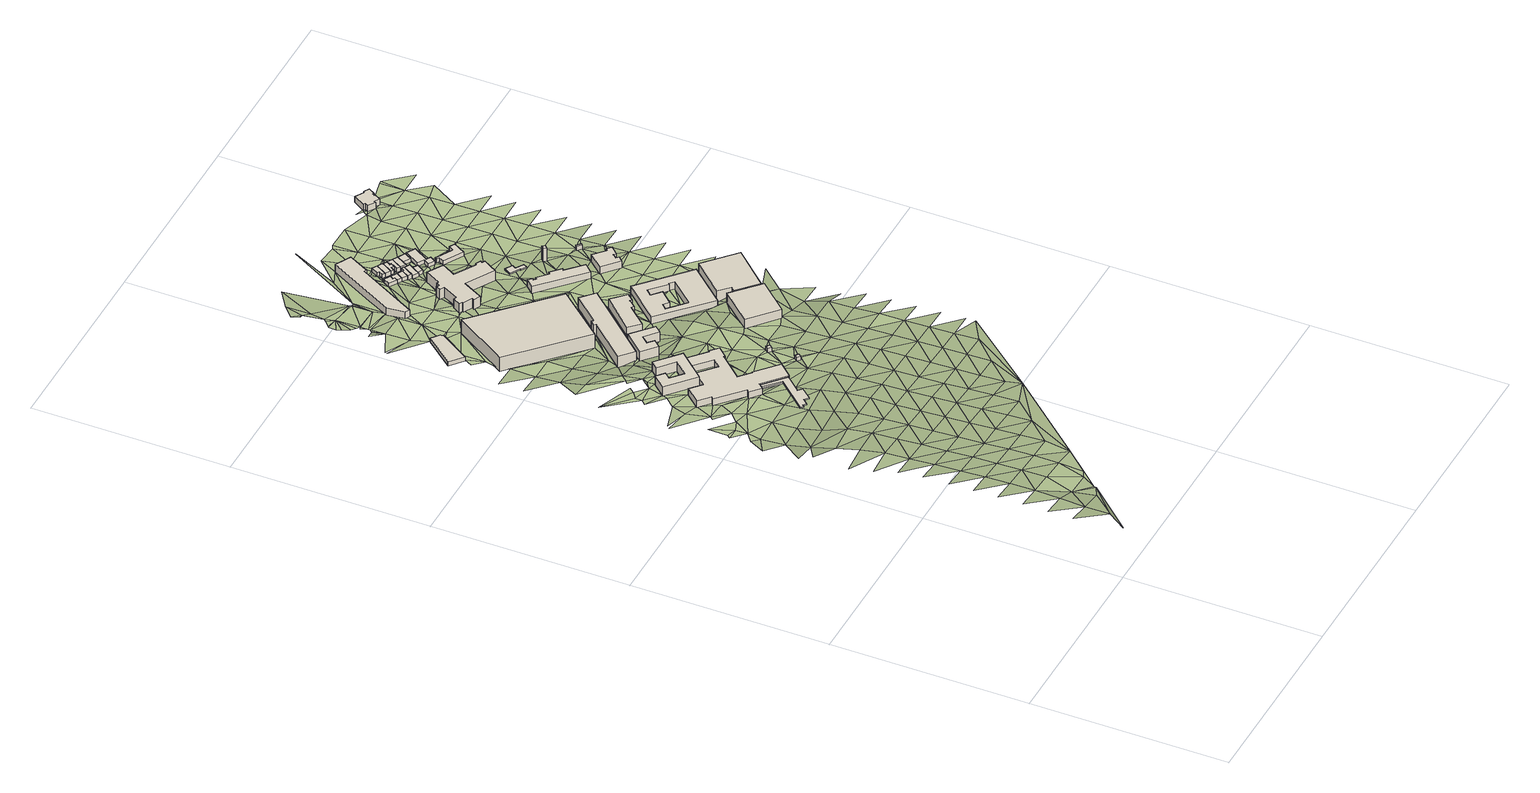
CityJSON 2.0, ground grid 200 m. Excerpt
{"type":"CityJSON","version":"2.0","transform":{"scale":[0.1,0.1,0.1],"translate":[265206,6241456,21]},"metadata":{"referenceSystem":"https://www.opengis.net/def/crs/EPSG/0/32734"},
"CityObjects":{
"building1":{"type":"Building","attributes":{"building":"roof","building:levels":"1","footprint":{"type":"Polygon"},"plus_code":"CCX4X4XW+XFR","ground_height":39.75,"bottom_roof_height":42.55,"roof_height":43.85},"geometry":[{"type":"Solid","lod":"1","boundaries":[[[[0,1,2,3]],[[1,4,5,2]],[[4,6,7,5]],[[6,8,9,7]],[[8,10,11,9]],[[10,12,13,11]],[[12,14,15,13]],[[14,16,17,15]],[[16,18,19,17]],[[18,20,21,19]],[[20,22,23,21]],[[22,0,3,23]],[[3,2,5,7,9,11,13,15,17,19,21,23]],[[22,20,18,16,14,12,10,8,6,4,1,0]]]]}]},
"building2":{"type":"Building","attributes":{"address":"Salt River Cape Town","building":"university","building:levels":"2","footprint":{"type":"Polygon"},"plus_code":"C8XVX4X3+XHX","ground_height":38.1,"building_height":6.9,"roof_height":45},"geometry":[{"type":"Solid","lod":"1","boundaries":[[[[24,25,22,23,26,27,3,0]],[[25,28,20,21,29,26,23,22]],[[28,30,31,29,21,20]],[[30,32,33,31]],[[32,34,35,33]],[[34,36,37,35]],[[36,38,39,37]],[[38,40,41,39]],[[40,42,43,41]],[[42,44,45,43]],[[44,46,47,45]],[[46,48,49,47]],[[48,50,51,49]],[[50,52,53,51]],[[52,54,55,53]],[[54,56,57,55]],[[56,58,59,57]],[[58,60,61,59]],[[60,62,63,61]],[[62,64,65,63]],[[64,66,67,65]],[[66,68,69,67]],[[68,70,71,69]],[[70,72,73,71]],[[72,74,75,73]],[[74,24,0,3,27,75]],[[27,26,29,31,33,35,37,39,41,43,45,47,49,51,53,55,57,59,61,63,65,67,69,71,73,75]],[[74,72,70,68,66,64,62,60,58,56,54,52,50,48,46,44,42,40,38,36,34,32,30,28,25,24]]]]}]},
"building3":{"type":"Building","attributes":{"address":"Salt River Cape Town","building":"dormitory","building:levels":"3","beds":"45","residential":"university","footprint":{"type":"Polygon"},"plus_code":"C7XPXVX3+XFX","ground_height":38.77,"building_height":9.7,"roof_height":48.47},"geometry":[{"type":"Solid","lod":"1","boundaries":[[[[76,77,78,79]],[[77,80,81,78]],[[80,82,83,81]],[[82,84,85,83]],[[84,86,87,85]],[[86,88,89,87]],[[88,90,91,89]],[[90,92,93,91]],[[92,94,95,93]],[[94,76,79,95]],[[79,78,81,83,85,87,89,91,93,95]],[[94,92,90,88,86,84,82,80,77,76]]]]}]},
"building4":{"type":"Building","attributes":{"address":"352 Victoria Road Salt River Cape Town","building":"retail","building:levels":"1","footprint":{"type":"Polygon"},"plus_code":"C6XJX2XX+XHR","ground_height":29.06,"building_height":4.1,"roof_height":33.16},"geometry":[{"type":"Solid","lod":"1","boundaries":[[[[96,97,98,99]],[[97,100,101,98]],[[100,102,103,101]],[[102,104,105,103]],[[104,106,107,105]],[[106,96,99,107]],[[99,98,101,103,105,107]],[[106,104,102,100,97,96]]]]}]},
"building5":{"type":"Building","attributes":{"building":"guardhouse","building:levels":"1","footprint":{"type":"Polygon"},"plus_code":"CGX6XCXV+XPR","ground_height":40.4,"building_height":4.1,"roof_height":44.5},"geometry":[{"type":"Solid","lod":"1","boundaries":[[[[108,109,110,111]],[[109,112,113,110]],[[112,114,115,113]],[[114,108,111,115]],[[111,110,113,115]],[[114,112,109,108]]]]}]},
"building6":{"type":"Building","attributes":{"building":"guardhouse","building:levels":"1","footprint":{"type":"Polygon"},"plus_code":"CGX7XFXX+XFX","ground_height":39.88,"building_height":4.1,"roof_height":43.98},"geometry":[{"type":"Solid","lod":"1","boundaries":[[[[116,117,118,119]],[[117,120,121,118]],[[120,122,123,121]],[[122,116,119,123]],[[119,118,121,123]],[[122,120,117,116]]]]}]},
"building7":{"type":"Building","attributes":{"address":"358 on Victoria Victoria Road Cape Town","building":"commercial","building:levels":"5","footprint":{"type":"Polygon"},"plus_code":"C9X4XPXJ+X3R","ground_height":28.36,"building_height":15.3,"roof_height":43.66},"geometry":[{"type":"Solid","lod":"1","boundaries":[[[[124,125,126,127]],[[125,128,129,126]],[[128,130,131,129]],[[130,124,127,131]],[[127,126,129,131]],[[130,128,125,124]]]]}]},
"building8":{"type":"Building","attributes":{"address":"Victoria Road Salt River Cape Town","building":"residential","building:levels":"3","building:flats":"25","residential":"student","footprint":{"type":"Polygon"},"plus_code":"CCX8XPXF+X8W","ground_height":28.72,"building_height":9.7,"roof_height":38.42},"geometry":[{"type":"Solid","lod":"1","boundaries":[[[[132,133,134,135]],[[133,136,137,134]],[[136,138,139,137]],[[138,140,141,139]],[[140,142,143,141]],[[142,144,145,143]],[[144,146,147,145]],[[146,132,135,147]],[[135,134,137,139,141,143,145,147]],[[146,144,142,140,138,136,133,132]]]]}]},
"building9":{"type":"Building","attributes":{"address":"Victoria Road Salt River Cape Town","building":"residential","building:levels":"4","building:flats":"150","residential":"student","footprint":{"type":"Polygon"},"plus_code":"CCXCX2X6+XCX","ground_height":27.52,"building_height":12.5,"roof_height":40.02},"geometry":[{"type":"Solid","lod":"1","boundaries":[[[[148,149,150,151]],[[149,152,153,150]],[[152,154,155,153]],[[154,156,157,155]],[[156,158,159,157]],[[158,160,161,159]],[[160,162,163,161]],[[162,148,151,163]],[[151,150,153,155,157,159,161,163]],[[162,160,158,156,154,152,149,148]]]]}]},
"building10":{"type":"Building","attributes":{"address":"Victoria Road Salt River Cape Town","building":"residential","building:levels":"3","building:flats":"25","residential":"student","footprint":{"type":"Polygon"},"plus_code":"CGX6X8XC+XFW","ground_height":28.33,"building_height":9.7,"roof_height":38.03},"geometry":[{"type":"Solid","lod":"1","boundaries":[[[[164,165,166,167]],[[165,168,169,166]],[[168,170,171,169]],[[170,172,173,171]],[[172,174,175,173]],[[174,176,177,175]],[[176,178,179,177]],[[178,164,167,179]],[[167,166,169,171,173,175,177,179]],[[178,176,174,172,170,168,165,164]]]]}]},
"building11":{"type":"Building","attributes":{"address":"127 Cecil Road Salt River 7925 Cape Town","building":"college","building:levels":"2","footprint":{"type":"Polygon"},"plus_code":"C9X2X9X9+X4X","ground_height":26.08,"building_height":6.9,"roof_height":32.98},"geometry":[{"type":"Solid","lod":"1","boundaries":[[[[180,181,182,183]],[[181,184,185,182]],[[184,186,187,185]],[[186,188,189,187]],[[188,190,191,189]],[[190,192,193,191]],[[192,180,183,193]],[[183,182,185,187,189,191,193]],[[192,190,188,186,184,181,180]]]]}]},
"building12":{"type":"Building","attributes":{"address":"9 Browning Road Salt River 7925 Cape Town","building":"retail","building:levels":"3","footprint":{"type":"Polygon"},"plus_code":"CJXQX9XF+X7V","ground_height":37.78,"building_height":9.7,"roof_height":47.48},"geometry":[{"type":"Solid","lod":"1","boundaries":[[[[194,195,196,197]],[[195,198,199,196]],[[198,200,201,199]],[[200,194,197,201]],[[197,196,199,201]],[[200,198,195,194]]]]}]},
"building13":{"type":"Building","attributes":{"address":"1 Milne Street Salt River Cape Town","building":"house","building:levels":"1","footprint":{"type":"Polygon"},"plus_code":"CCX4XVXM+X4X","ground_height":25.35,"building_height":4.1,"roof_height":29.45},"geometry":[{"type":"Solid","lod":"1","boundaries":[[[[202,203,204,205]],[[203,206,207,204]],[[206,208,209,207]],[[208,210,211,209]],[[210,212,213,211]],[[212,202,205,213]],[[205,204,207,209,211,213]],[[212,210,208,206,203,202]]]]}]},
"building14":{"type":"Building","attributes":{"address":"271 Victoria Road Salt River Cape Town","building":"commercial","building:levels":"3","footprint":{"type":"Polygon"},"plus_code":"CCXXXVXR+XFW","ground_height":26.93,"building_height":9.7,"roof_height":36.63},"geometry":[{"type":"Solid","lod":"1","boundaries":[[[[214,215,216,217]],[[215,218,219,216]],[[218,220,221,219]],[[220,222,223,221]],[[222,224,225,223]],[[224,226,227,225]],[[226,228,229,227]],[[228,230,231,229]],[[230,232,233,231]],[[232,234,235,233]],[[234,236,237,235]],[[236,238,239,237]],[[238,240,241,239]],[[240,242,243,241]],[[242,244,245,243]],[[244,246,247,245]],[[246,248,249,247]],[[248,250,251,249]],[[250,252,253,251]],[[252,254,255,253]],[[254,256,257,255]],[[256,258,259,257]],[[258,260,261,259]],[[260,214,217,261]],[[217,216,219,221,223,225,227,229,231,233,235,237,239,241,243,245,247,249,251,253,255,257,259,261]],[[260,258,256,254,252,250,248,246,244,242,240,238,236,234,232,230,228,226,224,222,220,218,215,214]]]]}]},
"building15":{"type":"Building","attributes":{"address":"2 Milne Street Salt River Cape Town","building":"house","building:levels":"1","footprint":{"type":"Polygon"},"plus_code":"CCXFXJXW+XCX","ground_height":25.35,"building_height":4.1,"roof_height":29.45},"geometry":[{"type":"Solid","lod":"1","boundaries":[[[[262,263,264,265]],[[263,202,205,264]],[[202,212,213,205]],[[212,210,211,213]],[[210,208,209,211]],[[208,262,265,209]],[[265,264,205,213,211,209]],[[208,210,212,202,263,262]]]]}]},
"building16":{"type":"Building","attributes":{"address":"3 Milne Street Salt River Cape Town","building":"house","building:levels":"1","footprint":{"type":"Polygon"},"plus_code":"CCXPXPXJ+XGW","ground_height":25.35,"building_height":4.1,"roof_height":29.45},"geometry":[{"type":"Solid","lod":"1","boundaries":[[[[266,267,268,269]],[[267,263,264,268]],[[263,262,265,264]],[[262,266,269,265]],[[269,268,264,265]],[[262,263,267,266]]]]}]},
"building17":{"type":"Building","attributes":{"building":"commercial","building:levels":"2","footprint":{"type":"Polygon"},"plus_code":"CMXGXHX2+XPX","ground_height":28.77,"building_height":6.9,"roof_height":35.67},"geometry":[{"type":"Solid","lod":"1","boundaries":[[[[270,271,272,273]],[[271,274,275,272]],[[274,276,277,275]],[[276,270,273,277]],[[278,279,280,281]],[[279,282,283,280]],[[282,284,285,283]],[[284,286,287,285]],[[286,288,289,287]],[[288,290,291,289]],[[290,292,293,291]],[[292,294,295,293]],[[294,296,297,295]],[[296,278,281,297]],[[273,272,275,277],[281,280,283,285,287,289,291,293,295,297]],[[276,274,271,270],[296,294,292,290,288,286,284,282,279,278]]]]}]},
"building18":{"type":"Building","attributes":{"address":"1 Ford Street Salt River Cape Town","building":"house","building:levels":"1","footprint":{"type":"Polygon"},"plus_code":"CCXJXHX4+XRR","ground_height":24.63,"building_height":4.1,"roof_height":28.73},"geometry":[{"type":"Solid","lod":"1","boundaries":[[[[298,299,300,301]],[[299,302,303,300]],[[302,304,305,303]],[[304,306,307,305]],[[306,308,309,307]],[[308,298,301,309]],[[301,300,303,305,307,309]],[[308,306,304,302,299,298]]]]}]},
"building19":{"type":"Building","attributes":{"address":"4 Milne Street Salt River Cape Town","building":"house","building:levels":"1","footprint":{"type":"Polygon"},"plus_code":"CCXXXJXM+XGX","ground_height":25.35,"building_height":4.1,"roof_height":29.45},"geometry":[{"type":"Solid","lod":"1","boundaries":[[[[310,311,312,313,314,315]],[[311,316,317,313,312]],[[316,318,319,317]],[[318,320,268,319]],[[320,321,269,268]],[[321,310,315,314,269]],[[314,313,317,319,268,269]],[[321,320,318,316,311,310]]]]}]},
"building20":{"type":"Building","attributes":{"address":"2 Ford Street Salt River Cape Town","building":"house","building:levels":"1","footprint":{"type":"Polygon"},"plus_code":"CCXRXFXR+X7V","ground_height":24.63,"building_height":4.1,"roof_height":28.73},"geometry":[{"type":"Solid","lod":"1","boundaries":[[[[322,323,324,301,325,326]],[[323,327,309,301,324]],[[327,328,329,309]],[[328,322,326,325,329]],[[325,301,309,329]],[[328,327,323,322]]]]}]},
"building21":{"type":"Building","attributes":{"address":"5 Milne Street Salt River Cape Town","building":"house","building:levels":"1","footprint":{"type":"Polygon"},"plus_code":"CFX5XRX8+XVX","ground_height":24.61,"building_height":4.1,"roof_height":28.71},"geometry":[{"type":"Solid","lod":"1","boundaries":[[[[330,331,332,333]],[[331,334,335,332]],[[334,311,312,335]],[[311,310,315,312]],[[310,336,337,315]],[[336,338,339,337]],[[338,330,333,339]],[[333,332,335,312,315,337,339]],[[338,336,310,311,334,331,330]]]]}]},
"building22":{"type":"Building","attributes":{"address":"3 Ford Street Salt River Cape Town","building":"house","building:levels":"1","footprint":{"type":"Polygon"},"plus_code":"CFX3XRX2+X4V","ground_height":24.08,"building_height":4.1,"roof_height":28.18},"geometry":[{"type":"Solid","lod":"1","boundaries":[[[[340,322,326,341]],[[322,328,342,326]],[[328,343,344,342]],[[343,345,346,344]],[[345,347,348,346]],[[347,349,350,348]],[[349,351,352,350]],[[351,340,341,352]],[[341,326,342,344,346,348,350,352]],[[351,349,347,345,343,328,322,340]]]]}]},
"building23":{"type":"Building","attributes":{"address":"6 Milne Street Salt River Cape Town","building":"house","building:levels":"1","footprint":{"type":"Polygon"},"plus_code":"CFXCXXXM+XWW","ground_height":24.61,"building_height":4.1,"roof_height":28.71},"geometry":[{"type":"Solid","lod":"1","boundaries":[[[[331,330,333,332]],[[330,353,354,333]],[[353,355,356,354]],[[355,331,332,356]],[[332,333,354,356]],[[355,353,330,331]]]]}]},
"building24":{"type":"Building","attributes":{"address":"346A Victoria Road Salt River 7925 Cape Town","building":"fire_station","building:levels":"2","footprint":{"type":"Polygon"},"plus_code":"CHXCXPXF+X3V","ground_height":27.37,"building_height":6.9,"roof_height":34.27},"geometry":[{"type":"Solid","lod":"1","boundaries":[[[[357,358,359,360]],[[358,361,362,359]],[[361,363,364,362]],[[363,365,366,364]],[[365,367,368,366]],[[367,369,370,368]],[[369,371,372,370]],[[371,373,374,372]],[[373,375,376,374]],[[375,377,378,376]],[[377,379,380,378]],[[379,357,360,380]],[[360,359,362,364,366,368,370,372,374,376,378,380]],[[379,377,375,373,371,369,367,365,363,361,358,357]]]]}]},
"building25":{"type":"Building","attributes":{"address":"4 Ford Street Salt River Cape Town","building":"house","building:levels":"1","footprint":{"type":"Polygon"},"plus_code":"CFX9X4X3+XWW","ground_height":24.61,"building_height":4.1,"roof_height":28.71},"geometry":[{"type":"Solid","lod":"1","boundaries":[[[[381,340,382,383]],[[340,351,352,384,382]],[[351,349,350,385,384,352]],[[349,347,348,386,385,350]],[[347,387,388,389,386,348]],[[387,390,391,389,388]],[[390,381,383,391]],[[383,382,384,385,386,389,391]],[[390,387,347,349,351,340,381]]]]}]},
"building26":{"type":"Building","attributes":{"address":"5 Ford Street Salt River Cape Town","building":"house","building:levels":"1","footprint":{"type":"Polygon"},"plus_code":"CFXGXXX4+XRW","ground_height":24.61,"building_height":4.1,"roof_height":28.71},"geometry":[{"type":"Solid","lod":"1","boundaries":[[[[392,381,383,393]],[[381,390,391,383]],[[390,394,395,391]],[[394,396,397,395]],[[396,392,393,397]],[[393,383,391,395,397]],[[396,394,390,381,392]]]]}]},
"building27":{"type":"Building","attributes":{"building":"roof","building:levels":"1","footprint":{"type":"Polygon"},"plus_code":"CHX7XVXF+X4X","ground_height":26.44,"bottom_roof_height":29.24,"roof_height":30.54},"geometry":[{"type":"Solid","lod":"1","boundaries":[[[[398,399,400,401]],[[399,402,403,400]],[[402,404,405,403]],[[404,406,407,405]],[[406,408,409,407]],[[408,410,411,409]],[[410,412,413,411]],[[412,398,401,413]],[[401,400,403,405,407,409,411,413]],[[412,410,408,406,404,402,399,398]]]]}]},
"building28":{"type":"Building","attributes":{"address":"6 Ford Street Salt River Cape Town","building":"house","building:levels":"1","footprint":{"type":"Polygon"},"plus_code":"CFXWX3X3+XWR","ground_height":24.61,"building_height":4.1,"roof_height":28.71},"geometry":[{"type":"Solid","lod":"1","boundaries":[[[[414,415,397,393]],[[415,416,417,397]],[[416,418,419,417]],[[418,414,393,419]],[[393,397,417,419]],[[418,416,415,414]]]]}]},
"building29":{"type":"Building","attributes":{"address":"7 Ford Street Salt River Cape Town","building":"house","building:levels":"1","footprint":{"type":"Polygon"},"plus_code":"CGX7XVXM+XMX","ground_height":24.03,"building_height":4.1,"roof_height":28.13},"geometry":[{"type":"Solid","lod":"1","boundaries":[[[[420,421,422,423]],[[421,424,425,422]],[[424,426,427,425]],[[426,428,429,427]],[[428,430,431,429]],[[430,432,433,431]],[[432,434,435,433]],[[434,420,423,435]],[[423,422,425,427,429,431,433,435]],[[434,432,430,428,426,424,421,420]]]]}]},
"building30":{"type":"Building","attributes":{"address":"Fairland House 364B Victoria Road Salt River Cape Town","building":"commercial","building:levels":"4","footprint":{"type":"Polygon"},"plus_code":"CPXFX3XC+X5R","ground_height":30.32,"building_height":12.5,"roof_height":42.82},"geometry":[{"type":"Solid","lod":"1","boundaries":[[[[436,437,438,439]],[[437,440,441,438]],[[440,442,443,441]],[[442,444,445,443]],[[444,446,447,445]],[[446,436,439,447]],[[439,438,441,443,445,447]],[[446,444,442,440,437,436]]]]}]},
"building31":{"type":"Building","attributes":{"address":"7 Shelley Road Salt River Cape Town","building":"kindergarten","building:levels":"1","footprint":{"type":"Polygon"},"plus_code":"CHX7XMX5+X2W","ground_height":24.43,"building_height":4.1,"roof_height":28.53},"geometry":[{"type":"Solid","lod":"1","boundaries":[[[[448,449,450,451]],[[449,452,453,450]],[[452,454,455,453]],[[454,456,457,455]],[[456,458,459,457]],[[458,460,461,459]],[[460,462,463,461]],[[462,448,451,463]],[[451,450,453,455,457,459,461,463]],[[462,460,458,456,454,452,449,448]]]]}]},
"building32":{"type":"Building","attributes":{"building":"yes","building:levels":"5","footprint":{"type":"Polygon"},"plus_code":"CJXJX5XC+X2R","ground_height":25.84,"building_height":15.3,"roof_height":41.14},"geometry":[{"type":"Solid","lod":"1","boundaries":[[[[464,465,466,467]],[[465,468,469,466]],[[468,470,471,469]],[[470,464,467,471]],[[467,466,469,471]],[[470,468,465,464]]]]}]},
"building33":{"type":"Building","attributes":{"address":"289 Victoria Road Salt River 7925 Cape Town","building":"residential","building:levels":"2","beds":"30","social_facility":"shelter","footprint":{"type":"Polygon"},"plus_code":"CMXFX2X7+X6W","ground_height":27.99,"building_height":6.9,"roof_height":34.89},"geometry":[{"type":"Solid","lod":"1","boundaries":[[[[472,473,474,475]],[[473,476,477,474]],[[476,478,479,477]],[[478,480,481,479]],[[480,482,483,481]],[[482,484,485,483]],[[484,486,487,485]],[[486,488,489,487]],[[488,490,491,489]],[[490,472,475,491]],[[475,474,477,479,481,483,485,487,489,491]],[[490,488,486,484,482,480,478,476,473,472]]]]}]},
"building34":{"type":"Building","attributes":{"building":"retail","building:levels":"1","footprint":{"type":"Polygon"},"plus_code":"CPX2XFXF+X4V","ground_height":25.82,"building_height":4.1,"roof_height":29.92},"geometry":[{"type":"Solid","lod":"1","boundaries":[[[[492,493,494,495]],[[493,496,497,494]],[[496,498,499,497]],[[498,492,495,499]],[[495,494,497,499]],[[498,496,493,492]]]]}]},
"building35":{"type":"Building","attributes":{"address":"Shelley Road Salt River Cape Town","building":"hall","building:levels":"2","social_facility":"outreach","footprint":{"type":"Polygon"},"plus_code":"CMX5X5XX+XMV","ground_height":21.75,"building_height":6.9,"roof_height":28.65},"geometry":[{"type":"Solid","lod":"1","boundaries":[[[[500,501,502,503]],[[501,504,505,502]],[[504,506,507,505]],[[506,508,509,507]],[[508,510,511,509]],[[510,512,513,511]],[[512,514,515,513]],[[514,516,517,515]],[[516,518,519,517]],[[518,520,521,519]],[[520,522,523,521]],[[522,524,525,523]],[[524,526,527,525]],[[526,500,503,527]],[[503,502,505,507,509,511,513,515,517,519,521,523,525,527]],[[526,524,522,520,518,516,514,512,510,508,506,504,501,500]]]]}]},
"terrain1":{"type":"TINRelief","geometry":[{"type":"CompositeSurface","lod":"1","boundaries":[[[528,529,530]],[[531,532,528]],[[529,533,534]],[[533,535,536]],[[528,537,529]],[[538,535,539]],[[533,529,540]],[[537,528,532]],[[535,533,540]],[[541,539,542]],[[529,537,540]],[[542,543,544]],[[539,535,545]],[[540,546,535]],[[537,532,540]],[[542,539,545]],[[543,547,548]],[[545,535,546]],[[549,540,532]],[[542,550,543]],[[547,551,552]],[[546,540,553]],[[550,542,545]],[[549,553,540]],[[547,543,554]],[[555,556,551]],[[546,557,545]],[[543,550,554]],[[553,557,546]],[[551,547,558]],[[553,549,559]],[[560,561,555]],[[550,545,562]],[[554,558,547]],[[562,545,557]],[[553,559,557]],[[550,563,554]],[[564,555,551]],[[551,558,565]],[[563,550,562]],[[564,551,565]],[[566,567,568]],[[560,555,569]],[[558,554,570]],[[559,571,557]],[[562,557,571]],[[572,567,573]],[[563,570,554]],[[569,566,560]],[[569,555,564]],[[565,558,574]],[[562,575,563]],[[570,574,558]],[[567,566,576]],[[571,575,562]],[[577,578,573]],[[566,569,576]],[[577,579,578]],[[570,563,580]],[[564,565,581]],[[582,565,574]],[[575,580,563]],[[573,567,583]],[[564,581,569]],[[576,584,567]],[[581,565,582]],[[579,577,585]],[[586,587,588]],[[586,585,587]],[[574,570,589]],[[587,590,588]],[[567,584,583]],[[591,570,580]],[[577,573,592]],[[593,576,569]],[[575,571,594]],[[593,569,581]],[[570,591,589]],[[592,585,577]],[[595,590,587]],[[585,595,587]],[[582,574,596]],[[592,573,583]],[[580,575,594]],[[597,598,599]],[[584,576,600]],[[601,576,593]],[[574,589,596]],[[591,580,594]],[[602,581,582]],[[571,559,603]],[[597,604,605]],[[606,595,585]],[[585,592,606]],[[576,601,600]],[[584,607,583]],[[599,608,609]],[[602,582,596]],[[593,581,610]],[[611,597,599]],[[595,606,609]],[[592,583,607]],[[589,591,612]],[[611,604,597]],[[584,600,607]],[[594,613,591]],[[614,615,616]],[[609,617,599]],[[581,602,610]],[[618,611,599]],[[619,601,593]],[[591,613,612]],[[599,617,618]],[[615,620,616]],[[621,606,592]],[[622,596,589]],[[623,624,614]],[[611,618,625]],[[604,611,626]],[[616,620,627]],[[592,607,621]],[[72,609,606]],[[593,610,619]],[[628,624,623]],[[571,603,594]],[[629,600,601]],[[628,604,626]],[[72,617,609]],[[589,612,622]],[[630,615,614]],[[631,602,596]],[[630,614,624]],[[615,630,620]],[[617,70,618]],[[613,594,632]],[[626,624,628]],[[601,619,629]],[[633,606,621]],[[634,607,600]],[[633,72,606]],[[631,596,622]],[[635,636,637]],[[638,610,602]],[[632,612,613]],[[617,72,70]],[[636,639,637]],[[607,634,621]],[[624,640,630]],[[600,629,634]],[[624,626,641]],[[621,74,633]],[[642,635,643]],[[602,631,638]],[[74,72,633]],[[619,610,644]],[[612,645,622]],[[641,626,646]],[[630,640,647]],[[648,630,647]],[[632,645,612]],[[649,637,639]],[[74,621,650]],[[639,651,648]],[[635,637,652]],[[644,629,619]],[[653,654,643]],[[621,634,650]],[[610,638,644]],[[603,632,594]],[[655,656,657]],[[658,647,640]],[[652,637,649]],[[648,649,639]],[[646,659,641]],[[640,655,658]],[[648,647,658]],[[631,622,660]],[[645,661,622]],[[74,662,24]],[[643,635,663]],[[24,662,25]],[[649,648,76]],[[629,664,634]],[[660,638,631]],[[655,657,665]],[[74,650,662]],[[663,635,652]],[[629,644,666]],[[648,658,76]],[[660,622,661]],[[665,658,655]],[[632,603,645]],[[643,667,653]],[[634,664,650]],[[629,666,664]],[[668,669,670]],[[671,653,667]],[[641,659,94]],[[649,672,652]],[[673,662,650]],[[667,643,663]],[[674,675,676]],[[649,76,677]],[[659,678,679]],[[644,638,680]],[[681,661,645]],[[676,682,674]],[[638,660,683]],[[668,670,684]],[[650,685,673]],[[679,94,659]],[[649,677,672]],[[677,76,686]],[[652,687,663]],[[680,666,644]],[[645,603,681]],[[650,664,685]],[[638,683,680]],[[94,686,76]],[[682,688,674]],[[679,678,689]],[[652,672,687]],[[671,690,670]],[[660,661,691]],[[679,692,94]],[[661,681,693]],[[684,104,668]],[[673,685,694]],[[667,124,671]],[[695,667,663]],[[677,686,696]],[[682,676,697]],[[698,699,700]],[[664,666,701]],[[691,683,660]],[[677,702,672]],[[690,684,670]],[[663,687,695]],[[666,680,703]],[[691,661,693]],[[688,682,704]],[[94,705,686]],[[692,706,94]],[[676,694,697]],[[707,708,698]],[[677,696,702]],[[682,697,704]],[[685,664,701]],[[709,706,692]],[[666,703,701]],[[710,696,686]],[[685,108,694]],[[705,94,706]],[[710,686,705]],[[108,711,694]],[[681,603,712]],[[667,695,124]],[[711,697,694]],[[709,713,706]],[[714,680,683]],[[690,104,684]],[[715,683,691]],[[108,685,716]],[[717,718,707]],[[712,693,681]],[[695,687,124]],[[719,717,707]],[[114,711,108]],[[156,687,672]],[[720,716,685]],[[719,707,721]],[[698,700,722]],[[697,723,704]],[[720,685,701]],[[683,715,714]],[[723,724,704]],[[725,721,707]],[[702,696,132]],[[713,726,706]],[[697,711,116]],[[104,727,106]],[[728,703,680]],[[705,706,726]],[[106,722,700]],[[729,711,114]],[[730,731,732]],[[733,707,698]],[[734,735,736]],[[737,691,693]],[[738,735,734]],[[116,711,729]],[[732,739,730]],[[731,730,740]],[[736,735,741]],[[726,713,724]],[[104,690,727]],[[687,742,124]],[[743,716,720]],[[730,739,744]],[[740,730,745]],[[122,723,697]],[[722,106,727]],[[122,697,116]],[[730,744,741]],[[680,714,728]],[[733,725,707]],[[746,710,705]],[[743,747,114]],[[748,745,730]],[[723,726,724]],[[701,703,749]],[[733,698,722]],[[737,693,712]],[[114,747,729]],[[720,747,743]],[[715,691,750]],[[156,742,687]],[[751,748,730]],[[752,753,754]],[[725,755,738]],[[705,726,746]],[[710,746,754]],[[738,756,735]],[[735,756,741]],[[701,749,720]],[[729,747,757]],[[703,728,749]],[[603,758,712]],[[759,760,761]],[[760,759,762]],[[751,763,760]],[[690,764,727]],[[691,737,750]],[[124,742,154]],[[122,757,765]],[[766,752,754]],[[767,723,122]],[[755,725,733]],[[730,741,768]],[[727,764,722]],[[769,714,715]],[[747,765,757]],[[760,770,761]],[[754,746,766]],[[154,152,124]],[[730,771,751]],[[756,738,755]],[[747,720,772]],[[723,773,726]],[[763,770,760]],[[733,722,774]],[[690,775,764]],[[763,751,771]],[[765,767,122]],[[154,742,156]],[[714,769,728]],[[722,776,774]],[[768,741,756]],[[720,749,772]],[[715,750,769]],[[775,690,777]],[[773,746,726]],[[774,755,733]],[[702,132,778]],[[779,766,746]],[[132,780,781]],[[723,767,773]],[[722,782,776]],[[132,779,780]],[[747,783,765]],[[758,737,712]],[[730,768,771]],[[764,782,722]],[[749,728,784]],[[747,772,783]],[[770,763,785]],[[152,786,124]],[[787,756,755]],[[788,764,775]],[[765,789,767]],[[769,784,728]],[[756,790,768]],[[603,791,758]],[[792,790,756]],[[771,785,763]],[[793,750,737]],[[792,756,787]],[[746,773,794]],[[779,746,795]],[[152,149,796]],[[764,797,782]],[[777,690,786]],[[798,772,749]],[[797,764,788]],[[788,775,799]],[[773,767,789]],[[800,775,777]],[[801,776,782]],[[780,779,802]],[[781,778,132]],[[765,783,803]],[[765,803,789]],[[775,800,799]],[[798,749,784]],[[746,794,795]],[[737,758,793]],[[804,797,788]],[[782,797,805]],[[769,750,806]],[[802,779,795]],[[802,807,780]],[[808,788,799]],[[152,796,786]],[[783,772,809]],[[810,796,149]],[[805,811,782]],[[772,798,812]],[[776,801,206]],[[750,793,806]],[[773,789,813]],[[801,782,814]],[[815,784,769]],[[800,816,799]],[[803,783,817]],[[787,755,180]],[[803,817,789]],[[777,818,800]],[[819,794,773]],[[820,821,805]],[[809,772,812]],[[811,814,782]],[[786,822,777]],[[802,823,807]],[[164,778,781]],[[784,815,798]],[[818,777,822]],[[815,769,806]],[[811,805,821]],[[824,823,802]],[[817,783,809]],[[819,795,794]],[[786,796,810]],[[773,813,819]],[[800,825,816]],[[793,758,791]],[[826,776,206]],[[801,814,827]],[[795,828,802]],[[829,813,789]],[[798,830,812]],[[823,824,176]],[[818,825,800]],[[208,206,801]],[[174,823,176]],[[801,827,208]],[[787,180,831]],[[806,793,832]],[[833,834,814]],[[798,815,830]],[[802,274,824]],[[814,834,827]],[[835,817,809]],[[836,837,838]],[[839,822,786]],[[816,840,841]],[[786,810,839]],[[819,828,795]],[[810,778,842]],[[822,839,818]],[[825,840,816]],[[836,838,843]],[[842,778,164]],[[819,813,829]],[[815,806,844]],[[845,809,812]],[[831,846,787]],[[178,842,164]],[[818,847,825]],[[830,848,812]],[[849,850,834]],[[176,824,274]],[[834,850,827]],[[839,810,842]],[[826,206,203]],[[827,262,208]],[[843,851,836]],[[839,847,818]],[[829,828,819]],[[262,827,266]],[[845,812,848]],[[178,176,274]],[[194,817,835]],[[203,852,826]],[[836,851,853]],[[306,203,202]],[[827,850,854]],[[830,815,855]],[[835,809,856]],[[854,266,827]],[[825,847,379]],[[302,852,203]],[[203,306,302]],[[842,178,274]],[[841,840,857]],[[829,858,828]],[[202,859,306]],[[825,857,840]],[[860,852,302]],[[306,304,302]],[[861,862,863]],[[853,862,861]],[[859,202,864]],[[858,829,865]],[[266,854,866]],[[864,202,263]],[[180,867,831]],[[856,809,845]],[[868,851,843]],[[829,869,865]],[[854,850,870]],[[852,860,299]],[[379,871,825]],[[860,302,299]],[[848,830,872]],[[851,873,853]],[[263,874,864]],[[871,857,825]],[[194,869,829]],[[875,876,877]],[[850,878,870]],[[879,839,842]],[[880,842,274]],[[881,263,267]],[[865,882,858]],[[883,884,885]],[[879,847,839]],[[263,881,874]],[[192,852,299]],[[256,877,876]],[[863,862,873]],[[853,873,862]],[[850,886,878]],[[850,875,886]],[[884,883,887]],[[318,316,267]],[[870,878,888]],[[884,871,379]],[[881,267,316]],[[889,194,835]],[[856,889,835]],[[874,881,890]],[[868,873,851]],[[865,869,891]],[[871,884,887]],[[892,845,848]],[[881,316,893]],[[192,299,298]],[[879,842,880]],[[890,881,894]],[[895,880,274]],[[180,192,867]],[[316,311,893]],[[256,254,877]],[[869,194,891]],[[828,858,896]],[[871,887,897]],[[893,311,898]],[[887,899,897]],[[900,895,274]],[[878,886,901]],[[877,902,875]],[[334,898,311]],[[903,857,871]],[[334,331,355]],[[355,878,901]],[[904,873,868]],[[886,875,905]],[[877,254,902]],[[192,298,906]],[[298,322,906]],[[907,898,334]],[[856,845,908]],[[909,857,903]],[[334,355,910]],[[891,194,889]],[[415,898,907]],[[334,910,907]],[[910,355,901]],[[901,886,911]],[[906,322,340]],[[895,912,880]],[[909,913,914]],[[886,905,911]],[[416,415,907]],[[910,416,907]],[[875,902,905]],[[906,340,381]],[[192,915,867]],[[910,901,916]],[[913,902,254]],[[912,895,900]],[[917,871,897]],[[880,918,879]],[[902,913,909]],[[274,896,900]],[[897,919,920]],[[381,414,906]],[[192,906,921]],[[889,856,922]],[[416,910,420]],[[923,924,919]],[[911,905,925]],[[903,871,926]],[[858,437,896]],[[921,915,192]],[[927,911,925]],[[925,905,928]],[[911,927,929]],[[879,918,924]],[[924,920,919]],[[909,903,926]],[[918,880,930]],[[920,464,897]],[[416,420,418]],[[418,420,414]],[[912,930,880]],[[889,931,891]],[[905,902,932]],[[871,917,926]],[[464,917,897]],[[933,929,934]],[[414,935,906]],[[909,936,902]],[[929,927,937]],[[921,938,915]],[[935,921,906]],[[935,414,420]],[[912,900,939]],[[434,933,934]],[[918,940,924]],[[896,939,900]],[[920,465,464]],[[924,941,920]],[[926,936,909]],[[942,937,927]],[[934,929,937]],[[896,437,943]],[[936,932,902]],[[935,420,434]],[[917,464,470]],[[465,920,941]],[[943,939,896]],[[944,930,912]],[[434,934,935]],[[941,924,940]],[[938,921,945]],[[921,935,946]],[[912,939,944]],[[947,943,437]],[[948,917,470]],[[465,941,468]],[[926,917,948]],[[949,950,951]],[[448,932,936]],[[951,952,949]],[[470,468,948]],[[953,950,930]],[[921,946,945]],[[954,934,937]],[[448,955,937]],[[939,943,956]],[[940,957,488]],[[941,948,468]],[[950,953,951]],[[953,930,944]],[[955,448,936]],[[958,941,940]],[[934,959,935]],[[493,940,488]],[[954,937,955]],[[936,926,960]],[[958,940,493]],[[961,926,948]],[[951,953,486]],[[946,935,959]],[[941,962,948]],[[963,944,939]],[[941,958,962]],[[959,934,954]],[[936,960,955]],[[488,486,964]],[[960,926,961]],[[488,964,493]],[[964,486,953]],[[965,953,944]],[[496,493,964]],[[966,954,955]],[[946,967,945]],[[496,968,962]],[[969,946,959]],[[962,970,948]],[[961,948,970]],[[964,968,496]],[[966,955,960]],[[971,964,953]],[[946,969,967]],[[968,970,962]],[[972,959,954]],[[954,966,973]],[[968,964,974]],[[975,960,961]],[[970,976,961]],[[972,969,959]],[[954,973,972]],[[960,975,966]],[[975,961,976]],[[970,968,977]],[[969,514,967]],[[978,979,967]],[[980,981,979]],[[966,982,973]],[[980,979,978]],[[983,969,972]],[[967,514,978]],[[514,969,983]],[[980,978,984]],[[976,970,985]],[[966,975,982]],[[514,986,516]],[[973,987,972]],[[514,983,986]],[[988,975,976]],[[982,989,973]],[[986,983,520]],[[983,972,987]],[[987,973,989]],[[982,975,990]],[[524,522,520]],[[526,524,520]],[[520,983,991]],[[520,991,526]],[[989,982,992]],[[983,987,991]],[[993,987,989]],[[994,526,991]],[[993,991,987]],[[995,994,991]],[[996,995,991]]]}]}
},
"vertices":[
[841,4017,215],[999,3874,215],[999,3874,228],[841,4017,228],[726,3571,215],[726,3571,228],[754,3546,215],[754,3546,228],[770,3565,215],[770,3565,228],[798,3539,215],[798,3539,228],[848,3593,215],[848,3593,228],[890,3555,215],[890,3555,228],[982,3661,215],[982,3661,228],[943,3699,215],[943,3699,228],[1080,3853,215],[1080,3853,228],[865,4043,215],[865,4043,228],
[841,4017,166],[865,4043,166],[865,4043,240],[841,4017,240],[1080,3853,166],[1080,3853,240],[1087,3847,166],[1087,3847,240],[1210,3983,166],[1210,3983,240],[995,4175,166],[995,4175,240],[988,4168,166],[988,4168,240],[874,4270,166],[874,4270,240],[1082,4502,166],[1082,4502,240],[1093,4492,166],[1093,4492,240],[1182,4590,166],[1182,4590,240],[1102,4661,166],[1102,4661,240],[1094,4651,166],[1094,4651,240],[922,4805,166],[922,4805,240],[835,4710,166],[835,4710,240],[1003,4559,166],[1003,4559,240],[934,4483,166],[934,4483,240],[762,4637,166],[762,4637,240],[639,4501,166],[639,4501,240],[530,4598,166],[530,4598,240],[399,4453,166],[399,4453,240],[509,4354,166],[509,4354,240],[487,4331,166],[487,4331,240],[739,4104,166],[739,4104,240],[719,4081,166],[719,4081,240],[817,3993,166],[817,3993,240],
[702,5040,167],[638,4969,167],[638,4969,275],[702,5040,275],[791,4834,167],[791,4834,275],[673,4701,167],[673,4701,275],[555,4805,167],[555,4805,275],[605,4862,167],[605,4862,275],[530,4928,167],[530,4928,275],[415,4798,167],[415,4798,275],[685,4560,167],[685,4560,275],[932,4837,167],[932,4837,275],
[328,7088,76],[93,6807,76],[93,6807,122],[328,7088,122],[82,6792,76],[82,6792,122],[214,6686,76],[214,6686,122],[410,6989,76],[410,6989,122],[407,7025,76],[407,7025,122],
[1356,3900,194],[1387,3873,194],[1387,3873,235],[1356,3900,235],[1413,3903,194],[1413,3903,235],[1382,3930,194],[1382,3930,235],
[1366,4195,185],[1397,4168,185],[1397,4168,230],[1366,4195,230],[1424,4199,185],[1424,4199,230],[1393,4225,185],[1393,4225,230],
[894,5707,63],[1309,6189,63],[1309,6189,227],[894,5707,227],[572,6892,63],[572,6892,227],[225,6343,63],[225,6343,227],
[1080,5464,65],[894,5256,65],[894,5256,174],[1080,5464,174],[1037,5130,65],[1037,5130,174],[1100,5201,65],[1100,5201,174],[1040,5255,65],[1040,5255,174],[1101,5324,65],[1101,5324,174],[1229,5210,65],[1229,5210,174],[1290,5278,65],[1290,5278,174],
[1347,6081,63],[1109,5817,63],[1109,5817,190],[1347,6081,190],[1091,5833,63],[1091,5833,190],[1050,5788,63],[1050,5788,190],[1068,5772,63],[1068,5772,190],[731,5398,63],[731,5398,190],[865,5279,63],[865,5279,190],[1480,5962,63],[1480,5962,190],
[1466,5836,68],[1169,5512,68],[1169,5512,170],[1466,5836,170],[1273,5409,68],[1273,5409,170],[1442,5599,68],[1442,5599,170],[1465,5579,68],[1465,5579,170],[1530,5651,68],[1530,5651,170],[1546,5638,68],[1546,5638,170],[1604,5705,68],[1604,5705,170],
[923,8319,31],[550,7633,31],[550,7633,120],[923,8319,120],[571,7453,31],[571,7453,120],[614,7430,31],[614,7430,120],[944,8038,31],[944,8038,120],[966,8026,31],[966,8026,120],[1079,8235,31],[1079,8235,120],
[2165,4602,152],[1895,4850,152],[1895,4850,265],[2165,4602,265],[1622,4544,152],[1622,4544,265],[1895,4300,152],[1895,4300,265],
[1020,7812,44],[961,7849,44],[961,7849,84],[1020,7812,84],[918,7781,44],[918,7781,84],[995,7733,44],[995,7733,84],[1016,7767,44],[1016,7767,84],[999,7778,44],[999,7778,84],
[1133,7500,40],[1049,7346,40],[1049,7346,156],[1133,7500,156],[1029,7354,40],[1029,7354,156],[1007,7319,40],[1007,7319,156],[980,7333,40],[980,7333,156],[954,7288,40],[954,7288,156],[998,7261,40],[998,7261,156],[918,7107,40],[918,7107,156],[889,7117,40],[889,7117,156],[842,7040,40],[842,7040,156],[875,7026,40],[875,7026,156],[870,7013,40],[870,7013,156],[965,6966,40],[965,6966,156],[950,6945,40],[950,6945,156],[1022,6911,40],[1022,6911,156],[1130,7116,40],[1130,7116,156],[1417,6950,40],[1417,6950,156],[1502,7091,40],[1502,7091,156],[1471,7106,40],[1471,7106,156],[1485,7127,40],[1485,7127,156],[1434,7153,40],[1434,7153,156],[1421,7138,40],[1421,7138,156],[1209,7267,40],[1209,7267,156],[1289,7408,40],[1289,7408,156],
[1039,7706,44],[1084,7775,44],[1084,7775,84],[1039,7706,84],
[1090,7673,44],[1135,7746,44],[1135,7746,84],[1090,7673,84],
[1895,4945,66],[2218,5309,66],[2218,5309,147],[1895,4945,147],[1746,5743,66],[1746,5743,147],[1423,5388,66],[1423,5388,147],[1756,5585,66],[1917,5441,66],[1917,5441,147],[1756,5585,147],[1925,5450,66],[1925,5450,147],[1970,5409,66],[1970,5409,147],[1755,5170,66],[1755,5170,147],[1586,5322,66],[1586,5322,147],[1631,5372,66],[1631,5372,147],[1685,5323,66],[1685,5323,147],[1798,5448,66],[1798,5448,147],[1706,5530,66],[1706,5530,147],
[1112,7989,36],[1062,8018,36],[1062,8018,77],[1112,7989,77],[1019,7944,36],[1019,7944,77],[1040,7932,36],[1040,7932,77],[1016,7891,36],[1016,7891,77],[1045,7874,36],[1045,7874,77],
[1128,7650,36],[1195,7758,36],[1195,7758,77],[1195,7758,84],[1128,7650,84],[1128,7650,77],[1169,7774,36],[1169,7774,84],[1147,7739,36],[1147,7739,84],[1135,7746,36],[1090,7673,36],
[1166,7958,31],[1112,7989,31],[1112,7989,72],[1166,7958,77],[1166,7958,72],[1045,7874,31],[1097,7844,31],[1097,7844,77],
[1183,7613,36],[1228,7687,36],[1228,7687,77],[1183,7613,77],[1253,7727,36],[1253,7727,77],[1123,7636,36],[1123,7636,77],[1177,7603,36],[1177,7603,77],
[1205,7934,31],[1205,7934,72],[1097,7844,72],[1125,7828,31],[1125,7828,72],[1148,7866,31],[1148,7866,72],[1177,7849,31],[1177,7849,72],[1199,7886,31],[1199,7886,72],[1182,7896,31],[1182,7896,72],
[1232,7585,36],[1232,7585,77],[1276,7659,36],[1276,7659,77],
[1374,6563,54],[1792,6168,54],[1792,6168,133],[1374,6563,133],[1872,6252,54],[1872,6252,133],[1712,6403,54],[1712,6403,133],[1727,6419,54],[1727,6419,133],[1629,6512,54],[1629,6512,133],[1610,6493,54],[1610,6493,133],[1510,6588,54],[1510,6588,133],[1493,6570,54],[1493,6570,133],[1471,6591,54],[1471,6591,133],[1484,6605,54],[1484,6605,133],[1447,6640,54],[1447,6640,133],
[1256,7903,31],[1205,7934,77],[1256,7903,77],[1182,7896,77],[1199,7886,77],[1177,7849,77],[1154,7811,31],[1154,7811,72],[1154,7811,77],[1188,7791,31],[1188,7791,77],
[1306,7874,31],[1306,7874,77],[1241,7759,31],[1241,7759,77],[1262,7797,31],[1262,7797,77],
[1620,6869,82],[1546,6913,82],[1546,6913,95],[1620,6869,95],[1503,6844,82],[1503,6844,95],[1601,6785,82],[1601,6785,95],[1597,6776,82],[1597,6776,95],[1651,6743,82],[1651,6743,95],[1675,6783,82],[1675,6783,95],[1596,6830,82],[1596,6830,95],
[1306,7874,36],[1262,7797,36],[1335,7756,36],[1335,7756,77],[1379,7833,36],[1379,7833,77],
[1402,7832,30],[1310,7678,30],[1310,7678,71],[1402,7832,71],[1374,7640,30],[1374,7640,71],[1340,7584,30],[1340,7584,71],[1403,7547,30],[1403,7547,71],[1437,7605,30],[1437,7605,71],[1396,7629,30],[1396,7629,71],[1488,7782,30],[1488,7782,71],
[2530,5009,85],[2225,5287,85],[2225,5287,218],[2530,5009,218],[1932,4969,85],[1932,4969,218],[2040,4870,85],[2040,4870,218],[2004,4831,85],[2004,4831,218],[2200,4651,85],[2200,4651,218],
[1697,7484,29],[1642,7516,29],[1642,7516,75],[1697,7484,75],[1613,7465,29],[1613,7465,75],[1443,7561,29],[1443,7561,75],[1432,7541,29],[1432,7541,75],[1459,7526,29],[1459,7526,75],[1429,7475,29],[1429,7475,75],[1627,7363,29],[1627,7363,75],
[1836,6665,48],[1861,6642,48],[1861,6642,201],[1836,6665,201],[1887,6669,48],[1887,6669,201],[1862,6692,48],[1862,6692,201],
[2015,6265,58],[1883,6121,58],[1883,6121,139],[2015,6265,139],[2046,5976,58],[2046,5976,139],[2091,6023,58],[2091,6023,139],[2066,6047,58],[2066,6047,139],[2097,6082,58],[2097,6082,139],[2119,6062,58],[2119,6062,139],[2192,6141,58],[2192,6141,139],[2149,6180,58],[2149,6180,139],[2131,6160,58],[2131,6160,139],
[2116,6458,46],[2158,6422,46],[2158,6422,89],[2116,6458,89],[2174,6439,46],[2174,6439,89],[2131,6476,46],[2131,6476,89],
[2086,8521,8],[2031,8555,8],[2031,8555,76],[2086,8521,76],[2022,8541,8],[2022,8541,76],[1930,8596,8],[1930,8596,76],[1857,8478,8],[1857,8478,76],[1879,8465,8],[1879,8465,76],[1859,8433,8],[1859,8433,76],[1932,8388,8],[1932,8388,76],[1941,8403,8],[1941,8403,76],[1990,8373,8],[1990,8373,76],[2030,8438,8],[2030,8438,76],[2021,8443,8],[2021,8443,76],[2034,8464,8],[2034,8464,76],[2046,8456,8],[2046,8456,76],
[266,250,472],[266,500,465],[15,500,518],[15,0,575],[620,553,412],[266,750,480],[15,750,513],[266,1000,488],[15,1000,515],[517,500,412],[15,1250,509],[266,1250,479],[517,750,370],[15,1500,500],[266,1500,471],[266,1745,458],[15,1745,489],[517,1250,454],[517,1000,460],[266,2005,440],[15,2005,479],[687,608,356],[517,1500,445],[266,2255,422],[15,2255,446],[768,750,358],[517,1745,432],[266,2500,406],[15,2500,373],[768,1000,439],[517,2005,415],[839,782,358],[266,2750,354],[15,2750,316],[768,1250,440],[768,1500,425],[517,2500,387],[517,2255,402],[266,3000,288],[266,3250,212],[62,3126,292],[517,2750,366],[768,1745,410],[1018,1000,387],[15,3250,267],[266,3500,152],[768,2005,393],[1018,1250,422],[517,3000,328],[266,3750,133],[101,3653,155],[202,3819,133],[1018,1500,407],[768,2500,363],[768,2255,377],[517,3500,162],[517,3250,226],[278,3887,149],[148,4004,149],[266,4005,149],[172,4033,149],[1018,2005,374],[169,4231,157],[1018,1745,391],[517,3750,147],[768,2750,348],[1269,1500,385],[380,4046,149],[1018,2255,356],[266,4505,168],[31,4555,156],[342,4283,157],[768,3250,265],[768,3000,327],[1018,2500,340],[1793,1840,323],[304,4647,175],[56,4582,156],[517,4005,157],[768,3500,194],[313,4250,157],[452,4128,169],[1018,2750,328],[399,4453,172],[1269,2005,352],[1269,1745,370],[262,4936,181],[266,5005,181],[15,5255,174],[517,4255,169],[487,4331,169],[1018,3000,322],[330,5058,181],[768,3750,163],[1269,2255,335],[223,4893,181],[415,4798,178],[509,4354,169],[530,4598,172],[373,5104,181],[390,4744,175],[1018,3250,294],[445,4952,182],[1269,2500,320],[1520,1745,346],[768,4005,166],[1018,3500,243],[266,5755,108],[108,5528,161],[266,5505,166],[1269,2750,308],[465,5196,171],[530,4928,182],[685,4560,173],[15,6005,109],[266,6005,86],[1269,3000,296],[1520,2005,330],[639,4501,172],[517,5005,182],[548,5062,182],[517,5255,171],[1018,3750,188],[437,5165,171],[517,5505,114],[266,6255,90],[15,6255,104],[605,4862,178],[555,4805,178],[673,4701,173],[638,4969,182],[762,4637,173],[1520,2500,297],[1520,2255,312],[1080,3853,188],[517,5755,79],[1269,3500,260],[791,4834,173],[1269,3250,280],[517,6005,83],[214,6686,84],[168,6604,88],[266,6500,88],[225,6343,90],[731,5398,75],[1087,3847,188],[874,4270,171],[988,4168,183],[995,4175,183],[768,5255,110],[934,4483,172],[835,4710,173],[1520,3000,276],[1770,2005,306],[1018,4255,183],[1520,2750,287],[266,6750,84],[1269,3750,222],[768,5005,167],[768,5505,75],[1082,4502,172],[1003,4559,172],[572,6892,76],[1770,2500,279],[922,4805,167],[1770,2255,291],[1210,3983,194],[768,5755,58],[894,5256,77],[1269,4255,185],[266,7260,76],[7,7370,80],[328,7088,81],[1520,3500,250],[865,5279,110],[1520,3250,264],[1093,4492,172],[1018,5005,137],[1018,4755,167],[266,7505,69],[17,7395,73],[1094,4651,167],[1037,5130,77],[1269,4005,194],[2021,2255,275],[1102,4661,167],[1770,3000,259],[1770,2750,271],[1387,3873,221],[198,7629,69],[177,7635,61],[236,7631,69],[1520,3750,227],[254,7643,61],[517,7260,72],[1269,4505,178],[1182,4590,178],[266,7659,61],[1269,4755,171],[517,7010,76],[1770,3250,247],[1397,4168,189],[266,8005,54],[144,7944,54],[163,7903,54],[517,7505,64],[262,7717,61],[266,7755,61],[241,7747,61],[2021,2500,265],[268,7681,61],[197,7822,61],[149,8022,54],[266,7762,61],[1018,5755,63],[1413,3903,203],[234,7785,61],[159,8033,54],[1269,5005,159],[1520,4005,203],[213,8081,54],[1770,3500,233],[2021,2750,255],[237,8108,54],[1101,5324,77],[1040,5255,77],[1100,5201,77],[550,7633,56],[517,7755,56],[1424,4199,189],[2272,2500,254],[185,8331,46],[211,8321,46],[158,8405,38],[186,8321,46],[266,8255,46],[768,7010,71],[1520,4255,189],[1229,5210,86],[1520,4505,176],[526,7969,48],[2021,3000,245],[266,8505,38],[517,7982,48],[1770,3750,216],[1520,4755,165],[571,7453,64],[768,6750,76],[614,7430,64],[1018,6500,77],[1480,5962,76],[1290,5278,86],[1273,5409,73],[1169,5512,73],[768,7260,66],[1770,4005,198],[2021,3250,231],[460,8637,26],[1309,6189,77],[561,7975,48],[870,7013,71],[1622,4544,176],[533,7965,48],[2524,2655,230],[549,7965,48],[2272,2750,240],[1520,5005,157],[1520,5255,92],[1269,6005,80],[842,7040,71],[2021,3500,221],[950,6945,65],[1018,6750,72],[768,7505,60],[1423,5388,77],[1770,4255,183],[875,7026,71],[889,7117,71],[2272,3000,228],[1442,5599,77],[965,6966,65],[2021,4005,193],[1347,6081,80],[954,7288,59],[2021,3750,209],[1770,4755,159],[980,7333,59],[2272,3250,216],[1022,6911,65],[1895,4300,183],[1269,6500,71],[1770,5005,94],[918,7107,65],[998,7261,59],[1269,6255,77],[1465,5579,77],[1520,5505,77],[1269,6750,64],[944,8038,36],[1018,7505,54],[1895,4945,94],[1895,4850,159],[2272,3500,213],[768,8255,34],[2522,2750,230],[1007,7319,59],[1029,7354,59],[2021,4255,176],[1685,5323,71],[1631,5372,92],[1586,5322,92],[1520,6255,71],[1269,7010,57],[1130,7116,65],[1520,6005,76],[1755,5170,71],[2522,3000,212],[2272,4005,182],[1018,8760,17],[1374,6563,71],[2272,3750,191],[1049,7346,59],[1133,7500,54],[1770,5255,71],[966,8026,36],[1798,5448,70],[1123,7636,44],[2522,3250,200],[2272,4255,93],[1417,6950,47],[1932,4969,105],[1045,7874,44],[1018,8005,36],[1706,5530,70],[1770,5505,70],[1756,5585,70],[1097,7844,44],[2004,4831,159],[1128,7650,44],[1018,8505,25],[1970,5409,73],[2021,4755,159],[1177,7603,43],[1520,6750,54],[2522,3500,187],[1917,5441,73],[1125,7828,44],[1289,7408,43],[1209,7267,50],[1269,7260,50],[1232,7585,43],[1792,6168,66],[1770,6005,71],[1154,7811,36],[2040,4870,159],[1493,6570,64],[1484,6605,64],[1471,6591,64],[1269,7505,43],[1510,6588,64],[1183,7613,43],[2272,4505,152],[1148,7866,36],[2200,4651,115],[2522,3750,174],[1188,7791,36],[1177,7849,36],[1770,5755,66],[2218,5309,85],[1629,6512,64],[1241,7759,36],[1610,6493,64],[2021,5505,73],[1340,7584,43],[1520,7260,40],[1520,7010,47],[1925,5450,73],[1429,7475,34],[1269,8005,31],[1269,7755,36],[2522,4005,85],[1502,7091,47],[1310,7678,36],[1403,7547,34],[2021,5755,70],[1485,7127,47],[1471,7106,47],[1220,8484,21],[1374,7640,36],[1770,6750,48],[1883,6121,71],[1727,6419,56],[1770,6500,56],[1269,8255,27],[2522,4255,72],[1712,6403,56],[1872,6252,66],[1432,7541,34],[1770,7010,37],[1443,7561,34],[1459,7526,34],[1437,7605,34],[2046,5976,70],[2522,4755,118],[1627,7363,40],[1396,7629,34],[1520,7755,30],[1520,8005,26],[1770,7260,32],[1642,7516,34],[1269,8505,21],[2272,5505,81],[2015,6265,61],[2021,6500,48],[1613,7465,34],[2272,5255,85],[2272,5755,74],[1520,8505,15],[1520,8255,22],[2530,5009,86],[2021,6750,38],[2066,6047,70],[2091,6023,70],[2119,6062,70],[2097,6082,70],[2272,6005,69],[1770,7755,27],[1770,7505,29],[2522,5255,84],[2131,6160,61],[2116,6458,48],[1770,8005,23],[2021,7260,29],[2021,7010,31],[2131,6476,48],[2522,5505,80],[2272,6255,58],[2522,5755,76],[2021,7505,27],[1808,8418,12],[2272,6500,46],[1770,8255,18],[2272,6750,35],[2522,6005,65],[2021,8005,19],[2021,7755,23],[2522,6255,52],[2272,7260,28],[2272,7010,30],[2522,6500,42],[1859,8433,12],[1833,8460,12],[1857,8478,12],[1770,8505,12],[2272,7505,26],[2021,8255,14],[1879,8465,12],[2522,6750,33],[1990,8373,14],[2272,8005,17],[2522,7010,30],[2272,7755,22],[2522,7260,27],[2272,8255,11],[2522,7505,23],[2447,8039,14],[2272,8505,5],[2301,8510,5],[2522,8255,8]
]}
